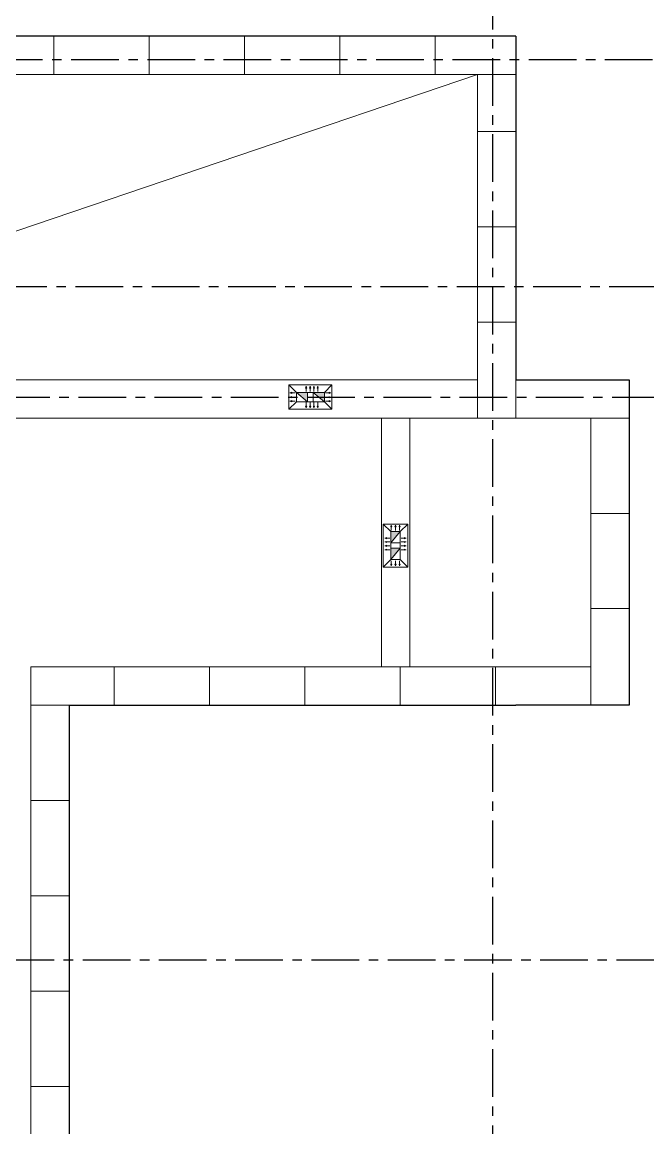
# Model space of a CAD drawing. Header units: millimetres. Extents: x -689206 to 4969298, y -1019800 to 703299.
# Drawn here: x 401243 to 409580, y -69882 to -55145 of the extents above; entities that cross this region are included whole.
import ezdxf

# ---------------------------------------------------------------- set-up
doc = ezdxf.new("R2010")
doc.units = ezdxf.units.MM
doc.linetypes.add('JIS_02_4.0', pattern=[5.5, 4, -1.5])
doc.linetypes.add('осеваяX2', pattern=[101.6, 63.5, -12.7, 12.7, -12.7])
doc.layers.add('кровля', color=211, linetype='Continuous')
doc.layers.add('четотам', color=7, linetype='Continuous')
for name, color, linetype, lineweight in [('несущие', 7, 'Continuous', 30), ('РАЗМЕРЫ', 7, 'Continuous', 9), ('сваи', 7, 'JIS_02_4.0', 30), ('стены', 7, 'Continuous', 20)]:
    doc.layers.add(name, color=color, linetype=linetype, lineweight=lineweight)

msp = doc.modelspace()

# ---------------------------------------------------------------- hatches: boundary and pattern name
at = {"layer": 'кровля', "lineweight": 15}
h = msp.add_hatch(color=7, dxfattribs=at)
h.dxf.hatch_style = 1
h.paths.add_polyline_path([(404811.2, -60086.7), (404834.8, -60094.8), (404834.8, -60086.7)])
h.paths.add_polyline_path([(404811.2, -60086.7), (404834.8, -60086.7), (404834.8, -60078.5)])
h = msp.add_hatch(color=7, dxfattribs=at)
h.dxf.hatch_style = 1
h.paths.add_polyline_path([(405028.5, -60021.6), (405036.6, -60021.6), (405028.5, -59998)])
h.paths.add_polyline_path([(405020.3, -60021.6), (405028.5, -60021.6), (405028.5, -59998)])
h = msp.add_hatch(color=7, dxfattribs=at)
h.dxf.hatch_style = 1
h.paths.add_polyline_path([(405079.7, -59998), (405071.6, -60021.6), (405079.7, -60021.6)])
h.paths.add_polyline_path([(405079.7, -59998), (405079.7, -60021.6), (405087.9, -60021.6)])
h = msp.add_hatch(color=7, dxfattribs=at)
h.dxf.hatch_style = 1
h.paths.add_polyline_path([(405131, -59998), (405122.8, -60021.6), (405131, -60021.6)])
h.paths.add_polyline_path([(405131, -59998), (405131, -60021.6), (405139.1, -60021.6)])
h = msp.add_hatch(color=7, dxfattribs=at)
h.dxf.hatch_style = 1
h.paths.add_polyline_path([(405180.8, -59998), (405172.6, -60021.6), (405180.8, -60021.6)])
h.paths.add_polyline_path([(405180.8, -59998), (405180.8, -60021.6), (405188.9, -60021.6)])
h = msp.add_hatch(color=7, dxfattribs=at)
h.dxf.hatch_style = 1
h.paths.add_polyline_path([(405331.4, -60086.7), (405331.4, -60094.8), (405355.1, -60086.7)])
h.paths.add_polyline_path([(405331.4, -60078.5), (405331.4, -60086.7), (405355.1, -60086.7)])
h = msp.add_hatch(color=7, dxfattribs=at)
h.dxf.hatch_style = 1
h.paths.add_polyline_path([(404811.2, -60142), (404834.8, -60150.1), (404834.8, -60142)])
h.paths.add_polyline_path([(404811.2, -60142), (404834.8, -60142), (404834.8, -60133.8)])
h = msp.add_hatch(color=7, dxfattribs=at)
h.dxf.hatch_style = 1
h.paths.add_polyline_path([(404834.8, -60197.2), (404834.8, -60189.1), (404811.2, -60197.2)])
h.paths.add_polyline_path([(404834.8, -60205.4), (404834.8, -60197.2), (404811.2, -60197.2)])
h = msp.add_hatch(color=7, dxfattribs=at)
h.dxf.hatch_style = 1
h.paths.add_polyline_path([(405028.5, -60285.9), (405036.6, -60262.3), (405028.5, -60262.3)])
h.paths.add_polyline_path([(405028.5, -60285.9), (405028.5, -60262.3), (405020.3, -60262.3)])
h = msp.add_hatch(color=7, dxfattribs=at)
h.dxf.hatch_style = 1
h.paths.add_polyline_path([(405079.7, -60262.3), (405071.6, -60262.3), (405079.7, -60285.9)])
h.paths.add_polyline_path([(405087.9, -60262.3), (405079.7, -60262.3), (405079.7, -60285.9)])
h = msp.add_hatch(color=7, dxfattribs=at)
h.dxf.hatch_style = 1
h.paths.add_polyline_path([(405131, -60262.3), (405122.8, -60262.3), (405131, -60285.9)])
h.paths.add_polyline_path([(405139.1, -60262.3), (405131, -60262.3), (405131, -60285.9)])
h = msp.add_hatch(color=7, dxfattribs=at)
h.dxf.hatch_style = 1
h.paths.add_polyline_path([(405180.8, -60262.3), (405172.6, -60262.3), (405180.8, -60285.9)])
h.paths.add_polyline_path([(405188.9, -60262.3), (405180.8, -60262.3), (405180.8, -60285.9)])
h = msp.add_hatch(color=7, dxfattribs=at)
h.dxf.hatch_style = 1
h.paths.add_polyline_path([(405331.4, -60142), (405331.4, -60150.1), (405355.1, -60142)])
h.paths.add_polyline_path([(405331.4, -60133.8), (405331.4, -60142), (405355.1, -60142)])
h = msp.add_hatch(color=7, dxfattribs=at)
h.dxf.hatch_style = 1
h.paths.add_polyline_path([(405355.1, -60197.2), (405331.4, -60189.1), (405331.4, -60197.2)])
h.paths.add_polyline_path([(405355.1, -60197.2), (405331.4, -60197.2), (405331.4, -60205.4)])
h = msp.add_hatch(color=7, dxfattribs=at)
h.dxf.hatch_style = 1
h.paths.add_polyline_path([(406161.7, -61872.8), (406169.8, -61872.8), (406161.7, -61849.1)])
h.paths.add_polyline_path([(406153.5, -61872.8), (406161.7, -61872.8), (406161.7, -61849.1)])
h = msp.add_hatch(color=7, dxfattribs=at)
h.dxf.hatch_style = 1
h.paths.add_polyline_path([(406217, -61872.8), (406225.1, -61872.8), (406217, -61849.1)])
h.paths.add_polyline_path([(406208.8, -61872.8), (406217, -61872.8), (406217, -61849.1)])
h = msp.add_hatch(color=7, dxfattribs=at)
h.dxf.hatch_style = 1
h.paths.add_polyline_path([(406272.2, -61849.1), (406264.1, -61872.8), (406272.2, -61872.8)])
h.paths.add_polyline_path([(406272.2, -61849.1), (406272.2, -61872.8), (406280.4, -61872.8)])
h = msp.add_hatch(color=7, dxfattribs=at)
h.dxf.hatch_style = 1
h.paths.add_polyline_path([(406073, -62023.4), (406096.6, -62031.6), (406096.6, -62023.4)])
h.paths.add_polyline_path([(406073, -62023.4), (406096.6, -62023.4), (406096.6, -62015.3)])
h = msp.add_hatch(color=7, dxfattribs=at)
h.dxf.hatch_style = 1
h.paths.add_polyline_path([(406337.3, -62023.4), (406337.3, -62031.6), (406360.9, -62023.4)])
h.paths.add_polyline_path([(406337.3, -62015.3), (406337.3, -62023.4), (406360.9, -62023.4)])
h = msp.add_hatch(color=7, dxfattribs=at)
h.dxf.hatch_style = 1
h.paths.add_polyline_path([(406073, -62073.2), (406096.6, -62081.4), (406096.6, -62073.2)])
h.paths.add_polyline_path([(406073, -62073.2), (406096.6, -62073.2), (406096.6, -62065.1)])
h = msp.add_hatch(color=7, dxfattribs=at)
h.dxf.hatch_style = 1
h.paths.add_polyline_path([(406073, -62124.5), (406096.6, -62132.6), (406096.6, -62124.5)])
h.paths.add_polyline_path([(406073, -62124.5), (406096.6, -62124.5), (406096.6, -62116.3)])
h = msp.add_hatch(color=7, dxfattribs=at)
h.dxf.hatch_style = 1
h.paths.add_polyline_path([(406096.6, -62175.7), (406096.6, -62167.6), (406073, -62175.7)])
h.paths.add_polyline_path([(406096.6, -62183.9), (406096.6, -62175.7), (406073, -62175.7)])
h = msp.add_hatch(color=7, dxfattribs=at)
h.dxf.hatch_style = 1
h.paths.add_polyline_path([(406337.3, -62073.2), (406337.3, -62081.4), (406360.9, -62073.2)])
h.paths.add_polyline_path([(406337.3, -62065.1), (406337.3, -62073.2), (406360.9, -62073.2)])
h = msp.add_hatch(color=7, dxfattribs=at)
h.dxf.hatch_style = 1
h.paths.add_polyline_path([(406337.3, -62124.5), (406337.3, -62132.6), (406360.9, -62124.5)])
h.paths.add_polyline_path([(406337.3, -62116.3), (406337.3, -62124.5), (406360.9, -62124.5)])
h = msp.add_hatch(color=7, dxfattribs=at)
h.dxf.hatch_style = 1
h.paths.add_polyline_path([(406360.9, -62175.7), (406337.3, -62167.6), (406337.3, -62175.7)])
h.paths.add_polyline_path([(406360.9, -62175.7), (406337.3, -62175.7), (406337.3, -62183.9)])
h = msp.add_hatch(color=7, dxfattribs=at)
h.dxf.hatch_style = 1
h.paths.add_polyline_path([(406161.7, -62393), (406169.8, -62369.4), (406161.7, -62369.4)])
h.paths.add_polyline_path([(406161.7, -62393), (406161.7, -62369.4), (406153.5, -62369.4)])
h = msp.add_hatch(color=7, dxfattribs=at)
h.dxf.hatch_style = 1
h.paths.add_polyline_path([(406217, -62393), (406225.1, -62369.4), (406217, -62369.4)])
h.paths.add_polyline_path([(406217, -62393), (406217, -62369.4), (406208.8, -62369.4)])
h = msp.add_hatch(color=7, dxfattribs=at)
h.dxf.hatch_style = 1
h.paths.add_polyline_path([(406272.2, -62369.4), (406264.1, -62369.4), (406272.2, -62393)])
h.paths.add_polyline_path([(406280.4, -62369.4), (406272.2, -62369.4), (406272.2, -62393)])
at = {"layer": 'РАЗМЕРЫ', "lineweight": 20, "ltscale": 150}
h = msp.add_hatch(color=256, dxfattribs=at)
h.dxf.hatch_style = 1
h.paths.add_polyline_path([(405270, -60204.5), (405270, -60079.5), (405120, -60079.5)])
h.paths.add_polyline_path([(405046.3, -60204.5), (405046.3, -60079.5), (404896.3, -60079.5)])
h = msp.add_hatch(color=256, dxfattribs=at)
h.dxf.hatch_style = 1
h.paths.add_polyline_path([(406279.5, -61934.2), (406154.5, -61934.2), (406154.5, -62084.2)])
h.paths.add_polyline_path([(406279.5, -62157.9), (406154.5, -62157.9), (406154.5, -62307.9)])

# ---------------------------------------------------------------- linework, layer by layer
at = {"layer": 'кровля', "color": 7, "lineweight": 15}
for p, q in [((404896.3, -60079.5), (404796.3, -59979.5)), ((404811.2, -60086.7), (404834.8, -60078.5)), ((404881.2, -60086.7), (404811.2, -60086.7)), ((404811.2, -60086.7), (404834.8, -60094.8)), ((404834.8, -60078.5), (404834.8, -60086.7)), ((404834.8, -60094.8), (404834.8, -60086.7)), ((405028.5, -59998), (405020.3, -60021.6)), ((405020.3, -60021.6), (405028.5, -60021.6)), ((405028.5, -60068), (405028.5, -59998)), ((405028.5, -59998), (405036.6, -60021.6)), ((405036.6, -60021.6), (405028.5, -60021.6)), ((405079.7, -59998), (405071.6, -60021.6)), ((405071.6, -60021.6), (405079.7, -60021.6)), ((405079.7, -60068), (405079.7, -59998)), ((405079.7, -59998), (405087.9, -60021.6)), ((405087.9, -60021.6), (405079.7, -60021.6)), ((405131, -59998), (405122.8, -60021.6)), ((405122.8, -60021.6), (405131, -60021.6)), ((405131, -60068), (405131, -59998)), ((405131, -59998), (405139.1, -60021.6)), ((405139.1, -60021.6), (405131, -60021.6)), ((405180.8, -59998), (405172.6, -60021.6)), ((405172.6, -60021.6), (405180.8, -60021.6)), ((405180.8, -60068), (405180.8, -59998)), ((405180.8, -59998), (405188.9, -60021.6)), ((405188.9, -60021.6), (405180.8, -60021.6)), ((405270, -60079.5), (405370, -59979.5)), ((405285.1, -60086.7), (405355.1, -60086.7)), ((405355.1, -60086.7), (405331.4, -60078.5)), ((405331.4, -60078.5), (405331.4, -60086.7)), ((405355.1, -60086.7), (405331.4, -60094.8)), ((405331.4, -60094.8), (405331.4, -60086.7)), ((404896.3, -60204.5), (404796.3, -60304.5)), ((404811.2, -60142), (404834.8, -60133.8)), ((404881.2, -60142), (404811.2, -60142)), ((404811.2, -60142), (404834.8, -60150.1)), ((404811.2, -60197.2), (404834.8, -60189.1)), ((404881.2, -60197.2), (404811.2, -60197.2)), ((404811.2, -60197.2), (404834.8, -60205.4)), ((404834.8, -60189.1), (404834.8, -60197.2)), ((404834.8, -60205.4), (404834.8, -60197.2)), ((405028.5, -60285.9), (405020.3, -60262.3)), ((405020.3, -60262.3), (405028.5, -60262.3)), ((405028.5, -60215.9), (405028.5, -60285.9)), ((405028.5, -60285.9), (405036.6, -60262.3)), ((405036.6, -60262.3), (405028.5, -60262.3)), ((405079.7, -60285.9), (405071.6, -60262.3)), ((405071.6, -60262.3), (405079.7, -60262.3)), ((405079.7, -60215.9), (405079.7, -60285.9)), ((405079.7, -60285.9), (405087.9, -60262.3)), ((405087.9, -60262.3), (405079.7, -60262.3)), ((405131, -60285.9), (405122.8, -60262.3)), ((405122.8, -60262.3), (405131, -60262.3)), ((405131, -60215.9), (405131, -60285.9)), ((405131, -60285.9), (405139.1, -60262.3)), ((405139.1, -60262.3), (405131, -60262.3)), ((405180.8, -60285.9), (405172.6, -60262.3)), ((405172.6, -60262.3), (405180.8, -60262.3)), ((405180.8, -60215.9), (405180.8, -60285.9)), ((405180.8, -60285.9), (405188.9, -60262.3)), ((405188.9, -60262.3), (405180.8, -60262.3)), ((405270, -60204.5), (405370, -60304.5)), ((405285.1, -60142), (405355.1, -60142)), ((405285.1, -60197.2), (405355.1, -60197.2)), ((405331.4, -60133.8), (405331.4, -60142)), ((405355.1, -60142), (405331.4, -60150.1)), ((405355.1, -60197.2), (405331.4, -60189.1)), ((405331.4, -60189.1), (405331.4, -60197.2)), ((405355.1, -60197.2), (405331.4, -60205.4)), ((405331.4, -60205.4), (405331.4, -60197.2)), ((406154.5, -61934.2), (406054.5, -61834.2)), ((406161.7, -61849.1), (406153.5, -61872.8)), ((406153.5, -61872.8), (406161.7, -61872.8)), ((406161.7, -61919.1), (406161.7, -61849.1)), ((406161.7, -61849.1), (406169.8, -61872.8)), ((406169.8, -61872.8), (406161.7, -61872.8)), ((406217, -61849.1), (406208.8, -61872.8)), ((406208.8, -61872.8), (406217, -61872.8)), ((406217, -61919.1), (406217, -61849.1)), ((406217, -61849.1), (406225.1, -61872.8)), ((406225.1, -61872.8), (406217, -61872.8)), ((406272.2, -61849.1), (406264.1, -61872.8)), ((406264.1, -61872.8), (406272.2, -61872.8)), ((406272.2, -61919.1), (406272.2, -61849.1)), ((406272.2, -61849.1), (406280.4, -61872.8)), ((406280.4, -61872.8), (406272.2, -61872.8)), ((406279.5, -61934.2), (406379.5, -61834.2)), ((406073, -62023.4), (406096.6, -62015.3)), ((406143, -62023.4), (406073, -62023.4)), ((406073, -62023.4), (406096.6, -62031.6)), ((406096.6, -62015.3), (406096.6, -62023.4)), ((406096.6, -62031.6), (406096.6, -62023.4)), ((406290.9, -62023.4), (406360.9, -62023.4)), ((406360.9, -62023.4), (406337.3, -62015.3)), ((406337.3, -62015.3), (406337.3, -62023.4)), ((406360.9, -62023.4), (406337.3, -62031.6)), ((406337.3, -62031.6), (406337.3, -62023.4)), ((406073, -62073.2), (406096.6, -62065.1)), ((406143, -62073.2), (406073, -62073.2)), ((406073, -62073.2), (406096.6, -62081.4)), ((406073, -62124.5), (406096.6, -62116.3)), ((406143, -62124.5), (406073, -62124.5)), ((406073, -62124.5), (406096.6, -62132.6)), ((406073, -62175.7), (406096.6, -62167.6)), ((406143, -62175.7), (406073, -62175.7)), ((406073, -62175.7), (406096.6, -62183.9)), ((406096.6, -62065.1), (406096.6, -62073.2)), ((406096.6, -62081.4), (406096.6, -62073.2)), ((406096.6, -62116.3), (406096.6, -62124.5)), ((406096.6, -62132.6), (406096.6, -62124.5)), ((406096.6, -62167.6), (406096.6, -62175.7)), ((406096.6, -62183.9), (406096.6, -62175.7)), ((406290.9, -62073.2), (406360.9, -62073.2)), ((406290.9, -62124.5), (406360.9, -62124.5)), ((406290.9, -62175.7), (406360.9, -62175.7)), ((406360.9, -62073.2), (406337.3, -62065.1)), ((406337.3, -62065.1), (406337.3, -62073.2)), ((406360.9, -62073.2), (406337.3, -62081.4)), ((406337.3, -62081.4), (406337.3, -62073.2)), ((406360.9, -62124.5), (406337.3, -62116.3)), ((406337.3, -62116.3), (406337.3, -62124.5)), ((406360.9, -62124.5), (406337.3, -62132.6)), ((406337.3, -62132.6), (406337.3, -62124.5)), ((406360.9, -62175.7), (406337.3, -62167.6)), ((406337.3, -62167.6), (406337.3, -62175.7)), ((406360.9, -62175.7), (406337.3, -62183.9)), ((406337.3, -62183.9), (406337.3, -62175.7)), ((406154.5, -62307.9), (406054.5, -62407.9)), ((406161.7, -62323), (406161.7, -62393)), ((406217, -62323), (406217, -62393)), ((406272.2, -62323), (406272.2, -62393)), ((406279.5, -62307.9), (406379.5, -62407.9)), ((406161.7, -62393), (406153.5, -62369.4)), ((406153.5, -62369.4), (406161.7, -62369.4)), ((406161.7, -62393), (406169.8, -62369.4)), ((406169.8, -62369.4), (406161.7, -62369.4)), ((406217, -62393), (406208.8, -62369.4)), ((406208.8, -62369.4), (406217, -62369.4)), ((406217, -62393), (406225.1, -62369.4)), ((406225.1, -62369.4), (406217, -62369.4)), ((406272.2, -62393), (406264.1, -62369.4)), ((406264.1, -62369.4), (406272.2, -62369.4)), ((406272.2, -62393), (406280.4, -62369.4)), ((406280.4, -62369.4), (406272.2, -62369.4))]:
    msp.add_line(p, q, dxfattribs=at)
for points in [[(405370, -59979.5), (405370, -60304.5), (404796.3, -60304.5), (404796.3, -59979.5)], [(405270, -60079.5), (405270, -60204.5), (404896.3, -60204.5), (404896.3, -60079.5)], [(406054.5, -61834.2), (406379.5, -61834.2), (406379.5, -62407.9), (406054.5, -62407.9)], [(406154.5, -61934.2), (406279.5, -61934.2), (406279.5, -62307.9), (406154.5, -62307.9)]]:
    msp.add_lwpolyline(points, close=True, dxfattribs=at)
at = {"layer": 'несущие', "lineweight": 20}
for p, q in [((406029.2, -60421.5), (406029.2, -63738.7)), ((406409.2, -60421.5), (406409.2, -63738.7))]:
    msp.add_line(p, q, dxfattribs=at)
at = {"layer": 'РАЗМЕРЫ', "lineweight": 20, "ltscale": 150}
for p, q in [((401667, -55842), (401667, -55332)), ((402937, -55842), (402937, -55332)), ((404207, -55842), (404207, -55332)), ((405477, -55842), (405477, -55332)), ((406747, -55842), (406747, -55332)), ((407823, -56602), (407311.8, -56602)), ((407823, -57872), (407311.8, -57872)), ((407820.3, -59142), (407309.2, -59142)), ((394807.1, -59911.5), (407309.2, -59911.5)), ((407819.2, -59911.5), (407819.2, -60421.5)), ((395317, -60421.5), (407309.2, -60421.5)), ((407309.2, -60421.5), (408819.2, -60421.5)), ((408819.2, -60421.5), (409329.2, -60421.5)), ((408819.2, -61691.5), (409329.2, -61691.5)), ((408819.2, -62961.5), (409329.2, -62961.5)), ((408819.2, -62961.5), (408819.2, -64248.7)), ((402469.2, -63738.7), (402469.2, -64248.7)), ((403739.2, -63738.7), (403739.2, -64248.7)), ((405009.2, -63738.7), (405009.2, -64248.7)), ((406279.2, -63738.7), (406279.2, -64248.7)), ((407549.2, -63738.7), (407549.2, -64248.7)), ((402469.2, -64248.7), (401357.9, -64248.7)), ((401867.9, -65518.7), (401357.9, -65518.7)), ((401867.9, -66788.7), (401357.9, -66788.7)), ((401867.9, -68058.7), (401357.9, -68058.7)), ((401867.9, -69328.7), (401357.9, -69328.7))]:
    msp.add_line(p, q, dxfattribs=at)
at = {"layer": 'сваи', "lineweight": 20, "ltscale": 15000}
msp.add_line((395317, -59911.5), (407309.2, -55842), dxfattribs=at)
at = {"layer": 'стены', "linetype": 'осеваяX2', "lineweight": 25, "ltscale": 10}
for p, q in [((407509.2, -47496.5), (407509.2, -92910)), ((353128, -55642), (419278, -55642)), ((347090.1, -58669.4), (418992.4, -58669.4)), ((347128, -60142), (419278, -60142)), ((351250, -67642), (419278, -67642))]:
    msp.add_line(p, q, dxfattribs=at)
at = {"layer": 'стены', "lineweight": 30}
for p, q in [((404590, -55332), (394807, -55332)), ((407819.2, -55332), (404590, -55332)), ((407819.2, -55332), (407819.2, -59911.5)), ((407819.2, -59911.5), (409329.2, -59911.5)), ((409329.2, -59911.5), (409329.2, -64248.7)), ((401867.9, -64248.7), (404590, -64248.7)), ((401867.9, -64248.7), (401867.9, -71468.7)), ((404590, -64248.7), (407309.2, -64248.7)), ((407309.2, -64248.7), (407819.2, -64248.7)), ((409329.2, -64248.7), (407819.2, -64248.7))]:
    msp.add_line(p, q, dxfattribs=at)
at = {"layer": 'стены', "lineweight": 20}
for p, q in [((395317, -55842), (407309.2, -55842)), ((395317, -55842), (407819.2, -55842)), ((407309.2, -60421.5), (407309.2, -55842)), ((408819.2, -60421.5), (408819.2, -63738.7)), ((401357.9, -71468.7), (401357.9, -63738.7)), ((401357.9, -63738.7), (406029.2, -63738.7)), ((406029.2, -63738.7), (408819.2, -63738.7))]:
    msp.add_line(p, q, dxfattribs=at)
at = {"layer": 'четотам', "color": 7, "lineweight": 15}
for points in [[(404896.3, -60079.5), (405046.3, -60079.5), (405046.3, -60204.5), (404896.3, -60204.5), (404896.3, -60079.5), (405046.3, -60204.5)], [(405120, -60079.5), (405270, -60079.5), (405270, -60204.5), (405120, -60204.5), (405120, -60079.5), (405270, -60204.5)], [(406154.5, -62084.2), (406154.5, -61934.2), (406279.5, -61934.2), (406279.5, -62084.2), (406154.5, -62084.2), (406279.5, -61934.2)], [(406154.5, -62307.9), (406154.5, -62157.9), (406279.5, -62157.9), (406279.5, -62307.9), (406154.5, -62307.9), (406279.5, -62157.9)]]:
    msp.add_lwpolyline(points, dxfattribs=at)

doc.saveas('drawing.dxf')
